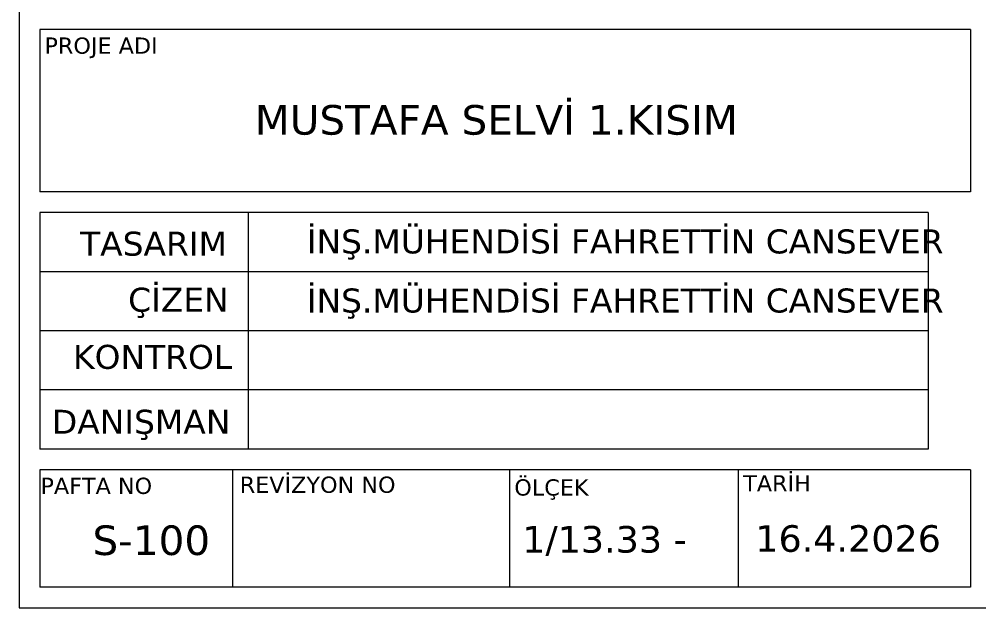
# Model space of a CAD drawing. Header units: millimetres. Extents: x 2232 to 85269, y -3593 to 5869.
# Drawn here: x 67025.8 to 67304.3, y -1747.6 to -1576.9 of the extents above; entities that cross this region are included whole.
import ezdxf

# ---------------------------------------------------------------- set-up
doc = ezdxf.new("R2010")
doc.units = ezdxf.units.MM
doc.layers.add('Standart', color=7, linetype='Continuous')
doc.styles.add('verdana_1_18', font='verdana.ttf', dxfattribs={"height": 0.2})

msp = doc.modelspace()

# ---------------------------------------------------------------- linework, layer by layer
at = {"layer": 'Standart', "color": 250, "linetype": 'Continuous', "lineweight": 5}
for points in [[(67025.84, 96.79), (67025.84, -1747.64)], [(67301.84, -1579.94), (67031.84, -1579.94)], [(67031.84, -1579.94), (67031.84, -1627.03)], [(67301.84, -1579.94), (67301.84, -1627.03)], [(67301.84, -1627.03), (67031.84, -1627.03)], [(67289.61, -1633.03), (67031.84, -1633.03)], [(67031.84, -1633.03), (67031.84, -1701.59)], [(67092.32, -1633.03), (67092.32, -1701.59)], [(67289.61, -1633.03), (67289.61, -1701.59)], [(67289.61, -1650.17), (67031.84, -1650.17)], [(67289.61, -1667.31), (67031.84, -1667.31)], [(67289.61, -1684.45), (67031.84, -1684.45)], [(67289.61, -1701.59), (67031.84, -1701.59)], [(67301.84, -1707.59), (67031.84, -1707.59)], [(67031.84, -1707.59), (67031.84, -1741.64)], [(67087.85, -1741.64), (67087.85, -1707.59)], [(67168.19, -1741.64), (67168.19, -1707.59)], [(67234.58, -1741.64), (67234.58, -1707.59)], [(67301.84, -1707.59), (67301.84, -1741.64)], [(67166.84, -1741.64), (67031.84, -1741.64)], [(67301.84, -1741.64), (67166.84, -1741.64)], [(67025.84, -1747.64), (67307.84, -1747.64)]]:
    msp.add_lwpolyline(points, dxfattribs=at)

# ---------------------------------------------------------------- texts
at = {"layer": 'Standart', "color": 1, "linetype": 'Continuous', "lineweight": 5, "style": 'verdana_1_18'}
for s, height, p in [('PROJE ADI', 4.714, (67033.17, -1586.95)), ('TASARIM', 6.956, (67043.5, -1645.52)), ('ÇİZEN', 6.956, (67057.44, -1661.77)), ('KONTROL', 6.956, (67041.46, -1678.34)), ('DANIŞMAN', 6.956, (67035.34, -1697.17)), ('REVİZYON NO', 4.7143, (67089.83, -1714.3)), ('ÖLÇEK', 4.714, (67169.48, -1715.09)), ('TARİH', 4.714, (67235.9, -1713.9)), ('PAFTA NO', 4.714, (67032.02, -1714.62))]:
    msp.add_text(s, height=height, dxfattribs=at).set_placement(p)
at = {"layer": 'Standart', "color": 254, "linetype": 'Continuous', "lineweight": 5, "style": 'verdana_1_18'}
for s, height, p in [('MUSTAFA SELVİ 1.KISIM', 8.5714, (67094.19, -1610.41)), ('İNŞ.MÜHENDİSİ FAHRETTİN CANSEVER', 6.9558, (67109.28, -1644.86)), ('İNŞ.MÜHENDİSİ FAHRETTİN CANSEVER', 6.9558, (67109.28, -1662)), ('S-100', 8.571, (67047.1, -1732.32)), ('1/13.33 - ', 7.714, (67171.78, -1731.63)), ('16.4.2026', 7.714, (67239.41, -1731.4))]:
    msp.add_text(s, height=height, dxfattribs=at).set_placement(p)

doc.saveas('drawing.dxf')
